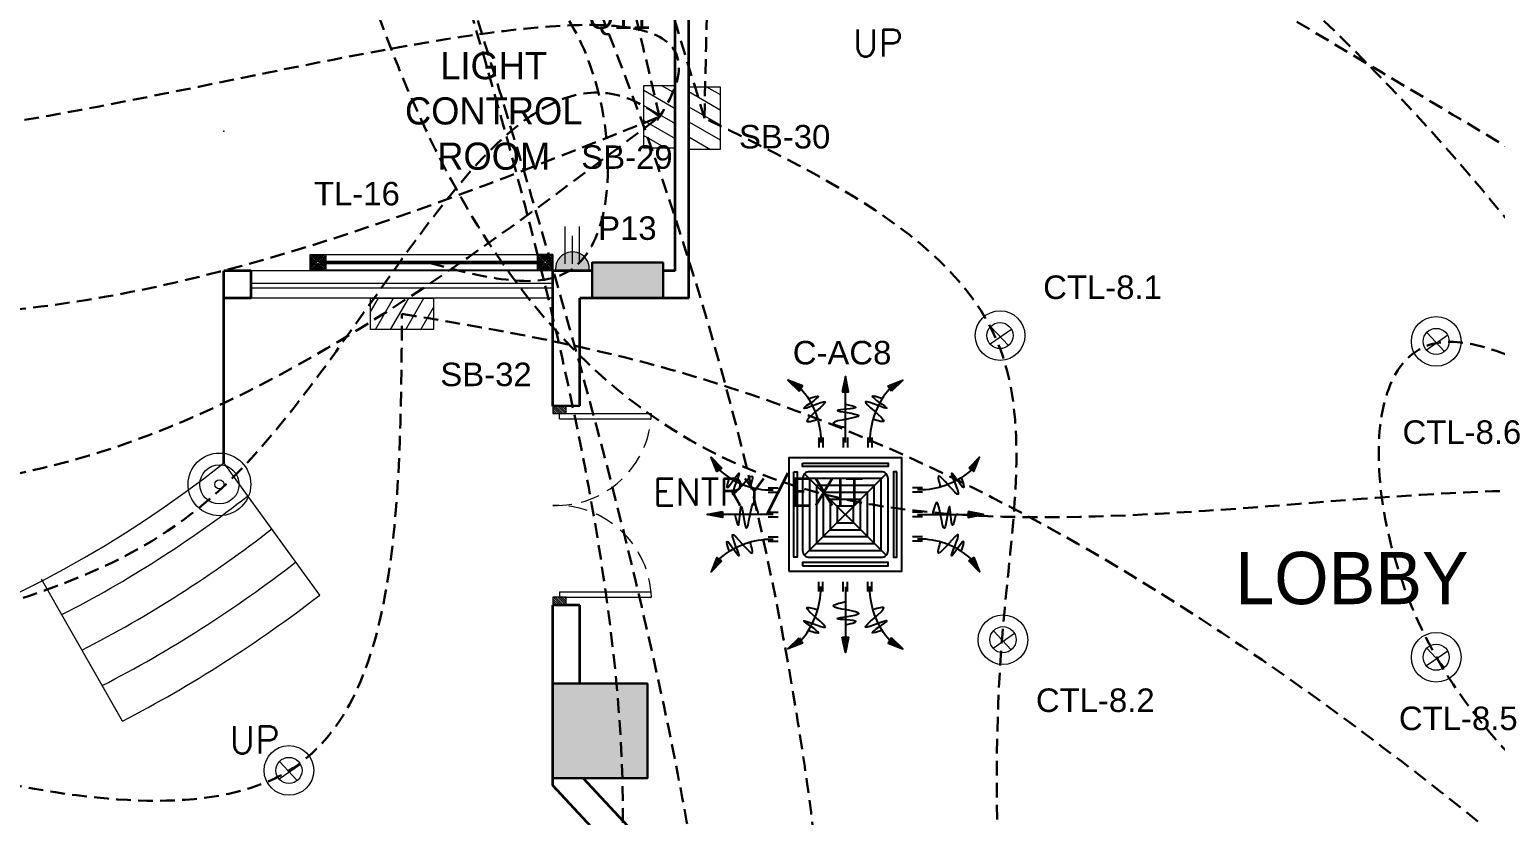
# Model space of a CAD drawing. Header units: inches. Extents: x 845 to 17085, y 908 to 10810.
# Drawn here: x 4793.7 to 5167.6, y 6502.1 to 6702.7 of the extents above; entities that cross this region are included whole.
import ezdxf

# ---------------------------------------------------------------- set-up
doc = ezdxf.new("R2010")
doc.units = ezdxf.units.IN
doc.header["$LTSCALE"] = 15
doc.header["$MEASUREMENT"] = 0
for name, pattern in [('CENTER2', [1.125, 0.75, -0.125, 0.125, -0.125]), ('CONTINUA', [0]), ('DASHED2', [0.375, 0.25, -0.125]), ('HIDDEN', [0.375, 0.25, -0.125])]:
    doc.linetypes.add(name, pattern=pattern)
for name, color, linetype in [('AIR', 7, 'Continuous'), ('AIR-00', 8, 'Continuous'), ('AIR-01', 105, 'Continuous'), ('AIR-02', 2, 'Continuous'), ('AIR-04', 40, 'Continuous'), ('DB cable', 141, 'HIDDEN'), ('SB cable', 58, 'CENTER2'), ('Text', 255, 'Continuous')]:
    doc.layers.add(name, color=color, linetype=linetype)
for name, color, linetype, lineweight in [('c1', 21, 'Continuous', 30), ('E. Fixture', 6, 'Continuous', 20), ('FURN', 43, 'Continuous', 18), ('FURN 2', 34, 'Continuous', 15), ('HATCH', 251, 'Continuous', 5), ('humans', 7, 'Continuous', 15), ('SLD', 140, 'Continuous', 9), ('wall 1', 1, 'Continuous', 35), ('WIND & DOOR', 160, 'Continuous', 9)]:
    doc.layers.add(name, color=color, linetype=linetype, lineweight=lineweight)
doc.styles.add('ROMANS', font='ROMANS')
doc.styles.get("Standard").update_dxf_attribs({"font": 'arial.ttf'})

# ---------------------------------------------------------------- blocks, each defined once
blk = doc.blocks.new('oo')
at = {"layer": 'E. Fixture', "lineweight": 15}
for p, q in [((755.23, 589.1), (809.18, 589.1)), ((755.23, 589.03), (809.18, 589.03)), ((755.23, 588.97), (809.18, 588.97)), ((755.23, 588.9), (809.18, 588.9)), ((755.23, 588.77), (809.18, 588.77)), ((755.23, 588.63), (809.18, 588.63)), ((755.23, 588.57), (809.18, 588.57)), ((755.23, 588.5), (809.18, 588.5)), ((755.23, 588.43), (809.18, 588.43)), ((755.23, 588.43), (809.18, 588.43))]:
    blk.add_line(p, q, dxfattribs=at)
at = {"layer": 'E. Fixture', "color": 5, "lineweight": 15}
blk.add_lwpolyline([(751.23, 590.77), (813.18, 590.77), (813.18, 586.76), (751.23, 586.76), (751.23, 590.77)], dxfattribs=at)
at = {"layer": 'HATCH', "lineweight": 15}
for points in [[(751.23, 590.77), (755.23, 590.77), (755.23, 586.76), (751.23, 586.76)], [(813.18, 590.77), (809.18, 590.77), (809.18, 586.76), (813.18, 586.76)], [(751.56, 590.43), (754.89, 590.43), (754.89, 587.1), (751.56, 587.1)], [(751.89, 590.1), (754.56, 590.1), (754.56, 587.43), (751.89, 587.43)], [(752.23, 589.77), (754.23, 589.77), (754.23, 587.76), (752.23, 587.76)], [(752.56, 589.43), (753.89, 589.43), (753.89, 588.1), (752.56, 588.1)], [(752.89, 589.1), (753.56, 589.1), (753.56, 588.43), (752.89, 588.43)], [(812.85, 590.43), (809.51, 590.43), (809.51, 587.1), (812.85, 587.1)], [(812.52, 590.1), (809.85, 590.1), (809.85, 587.43), (812.52, 587.43)], [(812.18, 589.77), (810.18, 589.77), (810.18, 587.76), (812.18, 587.76)], [(811.85, 589.43), (810.52, 589.43), (810.52, 588.1), (811.85, 588.1)], [(811.52, 589.1), (810.85, 589.1), (810.85, 588.43), (811.52, 588.43)]]:
    blk.add_lwpolyline(points, close=True, dxfattribs=at)
blk = doc.blocks.new('05')
at = {"layer": 'E. Fixture'}
blk.add_hatch(color=256, dxfattribs=at).paths.add_polyline_path([(27124.32, -3822.56), (27124.32, -3814.56, 1.138442)])
for p, q in [((27124.32, -3822.56), (27124.32, -3814.56)), ((27122.65, -3816.83), (27113.67, -3816.83)), ((27122.65, -3818.56), (27115.97, -3818.56)), ((27122.65, -3820.28), (27113.67, -3820.28))]:
    blk.add_line(p, q, dxfattribs=at)
blk.add_arc((27123.8, -3818.56), 4.03, 82.5917, 277.4083, dxfattribs=at)
blk = doc.blocks.new('L4')
at = {"layer": 'E. Fixture'}
for radius in [8, 8, 5, 1.17]:
    blk.add_circle((39232.56, 28184.17), radius, dxfattribs=at)
blk = doc.blocks.new('FCU-13000P (CASSETTE SPLIT)')
at = {"layer": 'AIR-00', "ltscale": 3}
for p, q in [((0, 0.523), (0, 1)), ((-0.193, 0.558), (-0.193, 0.487)), ((-0.162, 0.558), (-0.162, 0.487)), ((-0.016, 0.558), (-0.016, 0.487)), ((0.016, 0.558), (0.016, 0.487)), ((0.162, 0.558), (0.162, 0.487)), ((0.193, 0.558), (0.193, 0.487)), ((-0.558, 0.193), (-0.487, 0.193)), ((-0.558, 0.162), (-0.487, 0.162)), ((0.558, 0.193), (0.487, 0.193)), ((0.558, 0.162), (0.487, 0.162)), ((-0.523, 0), (-1, 0)), ((-0.558, 0.016), (-0.487, 0.016)), ((0.558, 0.016), (0.487, 0.016)), ((0.523, 0), (1, 0)), ((-0.558, -0.016), (-0.487, -0.016)), ((0.558, -0.016), (0.487, -0.016)), ((-0.558, -0.162), (-0.487, -0.162)), ((-0.558, -0.193), (-0.487, -0.193)), ((0.558, -0.162), (0.487, -0.162)), ((0.558, -0.193), (0.487, -0.193)), ((-0.193, -0.558), (-0.193, -0.487)), ((-0.162, -0.558), (-0.162, -0.487)), ((-0.016, -0.558), (-0.016, -0.487)), ((0, -0.523), (0, -1)), ((0.016, -0.558), (0.016, -0.487)), ((0.162, -0.558), (0.162, -0.487)), ((0.193, -0.558), (0.193, -0.487))]:
    blk.add_line(p, q, dxfattribs=at)
at = {"layer": 'AIR-00'}
for p, q in [((0.295, -0.295), (-0.295, 0.295)), ((0.295, 0.295), (-0.295, -0.295))]:
    blk.add_line(p, q, dxfattribs=at)
at = {"layer": 'AIR-00', "ltscale": 3}
for points in [[(-0.335, 0.895), (-0.311, 0.932), (-0.416, 0.973)], [(-0.022, 0.89), (0.022, 0.89), (0, 1)], [(0.335, 0.895), (0.311, 0.932), (0.416, 0.973)], [(-0.895, 0.335), (-0.932, 0.311), (-0.973, 0.416)], [(0.895, 0.335), (0.932, 0.311), (0.973, 0.416)], [(-0.89, 0.022), (-0.89, -0.022), (-1, 0)], [(0.89, 0.022), (0.89, -0.022), (1, 0)], [(-0.895, -0.335), (-0.932, -0.311), (-0.973, -0.416)], [(0.895, -0.335), (0.932, -0.311), (0.973, -0.416)], [(-0.335, -0.895), (-0.311, -0.932), (-0.416, -0.973)], [(-0.022, -0.89), (0.022, -0.89), (0, -1)], [(0.335, -0.895), (0.311, -0.932), (0.416, -0.973)]]:
    blk.add_lwpolyline(points, close=True, dxfattribs=at)
at = {"layer": 'AIR-00'}
for points in [[(-0.323, 0.914, -0.171809), (-0.178, 0.558), (-0.178, 0.522)], [(0.323, 0.914, 0.171809), (0.178, 0.558), (0.178, 0.522)], [(-0.914, 0.323, 0.171809), (-0.558, 0.178), (-0.522, 0.178)], [(0.914, 0.323, -0.171809), (0.558, 0.178), (0.522, 0.178)], [(-0.914, -0.323, -0.171809), (-0.558, -0.178), (-0.522, -0.178)], [(0.914, -0.323, 0.171809), (0.558, -0.178), (0.522, -0.178)], [(-0.323, -0.914, 0.171809), (-0.178, -0.558), (-0.178, -0.522)], [(0.323, -0.914, -0.171809), (0.178, -0.558), (0.178, -0.522)]]:
    blk.add_lwpolyline(points, format="xyb", dxfattribs=at)
for points in [[(-0.26, -0.26), (0.26, -0.26), (0.26, 0.26), (-0.26, 0.26)], [(-0.21, -0.21), (0.21, -0.21), (0.21, 0.21), (-0.21, 0.21)], [(-0.16, -0.16), (0.16, -0.16), (0.16, 0.16), (-0.16, 0.16)], [(-0.11, -0.11), (0.11, -0.11), (0.11, 0.11), (-0.11, 0.11)], [(-0.06, -0.06), (0.06, -0.06), (0.06, 0.06), (-0.06, 0.06)]]:
    blk.add_lwpolyline(points, close=True, dxfattribs=at)
at = {"layer": 'AIR-00', "ltscale": 3}
for points in [[(-0.268, 0.84), (-0.231, 0.852), (-0.134, 0.882), (-0.422, 0.704), (0.005, 0.903), (-0.358, 0.645), (-0.239, 0.678), (-0.199, 0.69)], [(0.268, 0.84), (0.231, 0.852), (0.134, 0.882), (0.422, 0.704), (-0.005, 0.903), (0.358, 0.645), (0.239, 0.678), (0.199, 0.69)], [(-0.84, 0.268), (-0.852, 0.231), (-0.882, 0.134), (-0.704, 0.422), (-0.903, -0.005), (-0.645, 0.358), (-0.678, 0.239), (-0.69, 0.199)], [(0.84, 0.268), (0.852, 0.231), (0.882, 0.134), (0.704, 0.422), (0.903, -0.005), (0.645, 0.358), (0.678, 0.239), (0.69, 0.199)], [(-0.84, -0.268), (-0.852, -0.231), (-0.882, -0.134), (-0.704, -0.422), (-0.903, 0.005), (-0.645, -0.358), (-0.678, -0.239), (-0.69, -0.199)], [(0.84, -0.268), (0.852, -0.231), (0.882, -0.134), (0.704, -0.422), (0.903, 0.005), (0.645, -0.358), (0.678, -0.239), (0.69, -0.199)], [(-0.268, -0.84), (-0.231, -0.852), (-0.134, -0.882), (-0.422, -0.704), (0.005, -0.903), (-0.358, -0.645), (-0.239, -0.678), (-0.199, -0.69)], [(0.268, -0.84), (0.231, -0.852), (0.134, -0.882), (0.422, -0.704), (-0.005, -0.903), (0.358, -0.645), (0.239, -0.678), (0.199, -0.69)]]:
    blk.add_open_spline(points, degree=3, knots=[0.0032834, 0.0032834, 0.0032834, 0.0032834, 0.0712567, 0.1924075, 0.3347111, 0.5062145, 0.5813292, 0.5813292, 0.5813292, 0.5813292], dxfattribs=at)
for points in [[(0, 0.8), (0.077, 0.776), (-0.058, 0.755), (0.098, 0.718), (-0.087, 0.663), (0, 0.631)], [(-0.8, 0), (-0.776, -0.077), (-0.755, 0.058), (-0.718, -0.098), (-0.663, 0.087), (-0.631, 0)], [(0.8, 0), (0.776, -0.077), (0.755, 0.058), (0.718, -0.098), (0.663, 0.087), (0.631, 0)], [(0, -0.8), (0.077, -0.776), (-0.058, -0.755), (0.098, -0.718), (-0.087, -0.663), (0, -0.631)]]:
    blk.add_spline(points, degree=3, dxfattribs=at)
for points in [[(-0.416, 0.973), (-0.335, 0.895), (-0.311, 0.932)], [(0, 1), (-0.022, 0.89), (0.022, 0.89)], [(0.416, 0.973), (0.335, 0.895), (0.311, 0.932)], [(-0.973, 0.416), (-0.895, 0.335), (-0.932, 0.311)], [(0.973, 0.416), (0.895, 0.335), (0.932, 0.311)], [(-1, 0), (-0.89, 0.022), (-0.89, -0.022)], [(1, 0), (0.89, 0.022), (0.89, -0.022)], [(-0.973, -0.416), (-0.895, -0.335), (-0.932, -0.311)], [(0.973, -0.416), (0.895, -0.335), (0.932, -0.311)], [(-0.416, -0.973), (-0.335, -0.895), (-0.311, -0.932)], [(0, -1), (-0.022, -0.89), (0.022, -0.89)], [(0.416, -0.973), (0.335, -0.895), (0.311, -0.932)]]:
    blk.add_solid(points, dxfattribs=at)
at = {"layer": 'AIR-01'}
for points in [[(-0.31, 0.372), (0.31, 0.372), (0.31, 0.348), (-0.31, 0.348)], [(-0.373, 0.31), (-0.348, 0.31), (-0.348, -0.31), (-0.373, -0.31)], [(0.372, 0.31), (0.348, 0.31), (0.348, -0.31), (0.372, -0.31)], [(-0.31, -0.373), (0.31, -0.373), (0.31, -0.348), (-0.31, -0.348)]]:
    blk.add_lwpolyline(points, close=True, dxfattribs=at)
at = {"layer": 'AIR-02'}
blk.add_lwpolyline([(-0.26, -0.31), (0.26, -0.31, 0.414214), (0.31, -0.26), (0.31, 0.26, 0.414214), (0.26, 0.31), (-0.26, 0.31, 0.414214), (-0.31, 0.26), (-0.31, -0.26, 0.414214)], format="xyb", close=True, dxfattribs=at)
at = {"layer": 'AIR-04'}
blk.add_lwpolyline([(-0.41, -0.41), (0.41, -0.41), (0.41, 0.41), (-0.41, 0.41)], close=True, dxfattribs=at)

msp = doc.modelspace()

# ---------------------------------------------------------------- hatches: boundary and pattern name
at = {"layer": 'E. Fixture', "lineweight": 5}
h = msp.add_hatch(dxfattribs=at)
h.set_pattern_fill('ANSI31', color=256, scale=26.668912, angle=-75, style=0)
h.set_pattern_definition([(330, (12388.7078, 77519.9574), (1.666807, 2.88699442), [])])
h.paths.add_polyline_path([(4950.42, 6688.41), (4950.42, 6672.4), (4958.42, 6672.4), (4958.42, 6688.41)])
h = msp.add_hatch(dxfattribs=at)
h.set_pattern_fill('ANSI31', color=256, scale=26.668912, angle=-75, style=0)
h.set_pattern_definition([(330, (12400.1764, 77519.6183), (1.666807, 2.88699442), [])])
h.paths.add_polyline_path([(4961.89, 6688.07), (4961.89, 6672.07), (4969.89, 6672.07), (4969.89, 6688.07)])
h = msp.add_hatch(dxfattribs=at)
h.set_pattern_fill('ANSI31', color=256, scale=26.668912, angle=15, style=0)
h.set_pattern_definition([(60, (-65950.7963, 14064.4384), (-2.88699442, 1.666807), [])])
h.paths.add_polyline_path([(4880.76, 6626.15), (4896.76, 6626.15), (4896.76, 6634.15), (4880.76, 6634.15)])
at = {"layer": 'HATCH'}
h = msp.add_hatch(color=256, dxfattribs=at)
h.dxf.hatch_style = 1
h.paths.add_polyline_path([(4955.33, 6643.19), (4955.33, 6634.15), (4937.23, 6634.15), (4937.23, 6643.19)])
at = {"layer": 'HATCH', "lineweight": 0, "true_color": 0x000000}
h = msp.add_hatch(dxfattribs=at)
h.set_pattern_fill('ANSI31', color=18, scale=0.120624, angle=90)
h.set_pattern_definition([(135, (1759426.506, 83040.65625), (-0.27080908924, -0.27080908924), [])])
h.paths.add_polyline_path([(4927.21, 6557.83), (4927.55, 6557.83), (4930.6, 6557.83), (4930.6, 6555.78), (4927.21, 6555.78)])
h.paths.add_polyline_path([(4927.21, 6606.74), (4930.6, 6606.74), (4930.6, 6604.69), (4930.26, 6604.69), (4927.21, 6604.69)])
at = {"layer": 'HATCH'}
h = msp.add_hatch(color=256, dxfattribs=at)
h.dxf.hatch_style = 1
h.paths.add_polyline_path([(4951.33, 6535.8), (4927.21, 6535.8), (4927.21, 6511.67), (4951.33, 6511.67)])

# ---------------------------------------------------------------- linework, layer by layer
at = {"layer": 'c1'}
for points in [[(4955.33, 6634.15), (4955.33, 6643.19), (4937.23, 6643.19), (4937.23, 6634.15)], [(4927.21, 6535.8), (4951.33, 6535.8), (4951.33, 6511.67), (4927.21, 6511.67)]]:
    msp.add_lwpolyline(points, close=True, dxfattribs=at)
at = {"layer": 'DB cable', "linetype": 'DASHED2', "lineweight": 30}
for points in [[(4311.26, 6717.95), (4671.8, 6918.97), (5008.6, 6772.3), (4840.26, 6911.73), (4839.89, 6910.23)], [(4153.86, 6241.6), (4206.56, 6407.66), (4327.81, 6538.26), (4840.26, 6907.51)], [(4417.44, 6096.77), (4667.05, 6096.77), (4879.94, 6097.38), (4990.86, 6518.54), (4840.26, 6907.51)], [(4417.69, 6243.27), (4665.19, 6241.13), (4883.3, 6241.13), (4840.26, 6907.51)], [(4417.93, 6387.59), (4665.43, 6387.59), (4881.43, 6383.95), (4840.26, 6907.51)], [(4554.36, 6767.39), (4665.03, 6645.26), (4771.43, 6767.39), (4840.26, 6907.51)], [(5155.92, 6270.54), (5227.45, 6576.83), (5001.8, 6582.81), (4840.26, 6907.51)], [(4965.89, 6680.07), (4923.52, 6824.02), (4916.66, 6808.49), (4919.17, 6807.73)], [(5211.94, 6648.02), (4917.25, 6823.57)], [(4954.42, 6680.41), (4920.37, 6824.92)], [(4965.89, 6680.07), (4921.63, 6824.9)], [(4888.76, 6630.15), (4942.46, 6619.78), (5275.24, 6402.93)]]:
    msp.add_spline(points, degree=3, dxfattribs=at)
at = {"layer": 'DB cable', "color": 6, "linetype": 'DASHED2', "lineweight": 30}
msp.add_spline([(4128.72, 6442.09), (5275.24, 6402.93), (4920.92, 6825.11), (4410.06, 6825.11), (4823.67, 6955.77)], degree=3, dxfattribs=at)
at = {"layer": 'E. Fixture', "lineweight": 5}
for p, q in [((5044.2, 6626.14), (5038.75, 6622.38)), ((5038.81, 6626.87), (5043.37, 6622.02)), ((5150.02, 6625.38), (5154.58, 6620.53)), ((5155.4, 6624.65), (5149.96, 6620.88)), ((5044.94, 6548.56), (5039.5, 6544.8)), ((5039.56, 6549.3), (5044.12, 6544.44)), ((5155.4, 6544.09), (5149.96, 6540.32)), ((5150.02, 6544.82), (5154.58, 6539.97)), ((4862.89, 6515.21), (4857.44, 6511.44)), ((4857.51, 6515.94), (4862.06, 6511.09))]:
    msp.add_line(p, q, dxfattribs=at)
for points in [[(4958.42, 6688.41), (4958.42, 6672.4), (4950.42, 6672.4), (4950.42, 6688.41)], [(4969.89, 6688.07), (4969.89, 6672.07), (4961.89, 6672.07), (4961.89, 6688.07)], [(4880.76, 6634.15), (4896.76, 6634.15), (4896.76, 6626.15), (4880.76, 6626.15)]]:
    msp.add_lwpolyline(points, close=True, dxfattribs=at)
for centre, radius in [((5041.24, 6624.59), 6.33), ((5152.45, 6623.1), 6.33), ((5041.24, 6624.59), 3.33), ((5152.45, 6623.1), 3.33), ((5041.99, 6547.01), 6.33), ((5041.99, 6547.01), 3.33), ((5152.45, 6542.54), 6.33), ((5152.45, 6542.54), 3.33), ((4859.94, 6513.66), 6.33), ((4859.94, 6513.66), 3.33)]:
    msp.add_circle(centre, radius, dxfattribs=at)
at = {"layer": 'FURN'}
for p, q in [((4867.79, 6558.41), (4843.37, 6592.14)), ((4817.46, 6526.23), (4796.88, 6562.45))]:
    msp.add_line(p, q, dxfattribs=at)
for radius, start, end in [(297.03, 297.1328, 308.011), (307.44, 297.2165, 307.9395), (317.84, 297.2947, 307.8726), (328.25, 297.368, 307.8101)]:
    msp.add_arc((4666.56, 6817.74), radius, start, end, dxfattribs=at)
at = {"layer": 'FURN 2'}
for p, q in [((4927.21, 6641.08), (4850.3, 6641.08)), ((4927.21, 6637.84), (4850.31, 6637.84)), ((4927.21, 6636.67), (4850.31, 6636.67)), ((4927.21, 6634.15), (4850.31, 6634.15))]:
    msp.add_line(p, q, dxfattribs=at)
msp.add_arc((4664.95, 6816.47), 286.63, 231.7915, 308.4984, dxfattribs=at)
at = {"layer": 'humans', "linetype": 'ByBlock'}
for p in [(4843.37, 6676.72), (4843.37, 6631.77)]:
    msp.add_point(p, dxfattribs=at)
at = {"layer": 'SB cable', "linetype": 'DASHED2', "lineweight": 30}
for points in [[(4556.65, 6678.27), (4627.21, 6679), (4701.11, 6676.39), (4771.98, 6676.57), (4954.42, 6680.41), (4953.85, 6679.55)], [(4486.24, 6586.53), (4554.08, 6553.41), (4628.57, 6532.3), (4703.93, 6532.5), (4776.54, 6552.62), (4842.73, 6585.59), (4954.42, 6680.41), (4955.06, 6679.9)], [(4558.62, 6631.43), (4629.26, 6631.86), (4700.73, 6631.62), (4773.57, 6629.93), (4954.42, 6680.41)], [(4558.77, 6586.62), (4630.02, 6586.62), (4700.88, 6587.18), (4772.51, 6586.62), (4954.42, 6680.41)], [(5041.87, 6461.76), (5042, 6550.35), (5041.24, 6621.26), (4965.89, 6680.07)], [(4937.7, 6411.51), (4859.78, 6411.51), (4782.02, 6411.66), (4704.34, 6411.32), (4704.22, 6513.24), (4784.15, 6511.09), (4859.78, 6513.51), (4888.76, 6630.15)], [(5151.07, 6463.05), (5237.39, 6461.83), (5152.68, 6542.21), (5152.56, 6622.68), (5275.07, 6570.29), (5274.9, 6571.13)]]:
    msp.add_spline(points, degree=3, dxfattribs=at)
at = {"layer": 'SB cable', "color": 2, "linetype": 'DASHED2', "lineweight": 30}
msp.add_spline([(4891.9, 6715.42), (4904.1, 6717.94), (4915.43, 6717.94), (4932.22, 6641.64), (4896.28, 6642.94)], degree=3, dxfattribs=at)
at = {"layer": 'wall 1', "ltscale": 1.5}
for p, q in [((4961.89, 6634.15), (4961.89, 6821.25)), ((4958.42, 6641.08), (4958.42, 6719.73)), ((4850.3, 6641.08), (4843.37, 6641.08)), ((4843.37, 6592.14), (4843.37, 6641.08)), ((4843.37, 6634.15), (4843.37, 6641.08)), ((4850.31, 6634.15), (4850.3, 6641.08)), ((4937.23, 6641.08), (4927.21, 6641.08)), ((4927.21, 6606.61), (4927.21, 6641.08)), ((4958.42, 6641.08), (4955.33, 6641.08)), ((4843.37, 6637.62), (4843.37, 6637.62)), ((4850.31, 6634.15), (4843.37, 6634.15)), ((4961.89, 6634.15), (4934.14, 6634.15)), ((4934.14, 6606.63), (4934.14, 6634.15)), ((4934.14, 6606.63), (4927.21, 6606.61)), ((4934.14, 6555.78), (4927.18, 6555.78)), ((4927.21, 6509.83), (4927.21, 6555.78)), ((4934.14, 6535.8), (4934.14, 6555.78)), ((4927.21, 6509.83), (4927.21, 6543.42)), ((5070.61, 6356.07), (4927.21, 6509.83)), ((5080.85, 6355.27), (4934.97, 6511.67))]:
    msp.add_line(p, q, dxfattribs=at)
at = {"layer": 'WIND & DOOR', "linetype": 'CONTINUA', "lineweight": 9, "ltscale": 0.4}
for p, q in [((4928.9, 6603.34), (4928.9, 6604.69)), ((4928.9, 6603.34), (4952.26, 6603.34)), ((4930.26, 6604.69), (4952.34, 6604.69)), ((4928.9, 6559.18), (4928.9, 6557.83)), ((4928.9, 6559.18), (4952.26, 6559.18)), ((4930.26, 6557.83), (4952.34, 6557.83))]:
    msp.add_line(p, q, dxfattribs=at)
for points in [[(4927.21, 6604.69), (4930.6, 6604.69), (4930.6, 6606.74), (4927.21, 6606.74)], [(4927.21, 6555.78), (4930.6, 6555.78), (4930.6, 6557.83), (4927.21, 6557.83)]]:
    msp.add_lwpolyline(points, close=True, dxfattribs=at)
at = {"layer": 'WIND & DOOR', "linetype": 'DASHED2', "lineweight": 9, "ltscale": 1.3}
for centre, start, end in [((4928.14, 6605.46), 267.8008, 358.1927), ((4928.14, 6557.07), 1.8073, 92.1992)]:
    msp.add_arc(centre, 24.21, start, end, dxfattribs=at)

# ---------------------------------------------------------------- block references
at = {"lineweight": 5}
msp.add_blockref('oo', (4114.08, 6054.51), dxfattribs=at)
at = {"layer": 'AIR', "xscale": 35.18938456146591, "yscale": 35.18938456146591, "zscale": 35.18938456146591}
msp.add_blockref('FCU-13000P (CASSETTE SPLIT)', (5001.8, 6578.94), dxfattribs=at)
at = {"layer": 'E. Fixture', "lineweight": 5, "xscale": 1.066756484552752, "yscale": 1.066756484549842, "zscale": 1.066756484551622, "rotation": 270}
msp.add_blockref('05', (9005.69, 35576.13), dxfattribs=at)
at = {"layer": 'E. Fixture', "lineweight": 5}
msp.add_blockref('L4', (-34390.35, -21597.54), dxfattribs=at)

# ---------------------------------------------------------------- texts
at = {"layer": 'SLD', "linetype": 'DASHED2', "lineweight": 30}
for s, p in [('Q11', (4936.27, 6702.79)), ('SB-30', (4974.67, 6672.32)), ('SB-29', (4934.47, 6667.12)), ('TL-16', (4866.32, 6657.8)), ('P13', (4938.77, 6649)), ('CTL-8.1', (5052.24, 6633.92)), ('C-AC8', (4988.39, 6617.23)), ('SB-32', (4898.54, 6611.68)), ('CTL-8.6', (5143.86, 6596.96)), ('CTL-8.2', (5050.39, 6528.57)), ('CTL-8.5', (5142.94, 6523.95))]:
    msp.add_text(s, height=6, dxfattribs=at).set_placement(p)
at = {"layer": 'Text', "ltscale": 0.115, "attachment_point": 9, "style": 'ROMANS'}
for s, width, gutter_width, insert, char_height in [('UP', 0.00275, 0.0139, (5016.47, 6695.78), 6.921), ('\\pxqc;{\\fCentury Gothic|b0|i0|c0|p34;LIGHT \\PCONTROL ROOM}', 0.00275, 0.0139, (4912.15, 6666.8), 6.9209), ('\\pxqc;ENTRY/EXIT', 0.00275, 0.0139, (4979.6, 6578.94), 6.9209), ('\\pxqc;{\\fCentury Gothic|b0|i0|c0|p34;LOBBY}', 0.00047, 0.0294, (5130.97, 6555.88), 13.3411), ('UP', 0.00275, 0.0139, (4857.53, 6518), 6.921)]:
    msp.add_mtext_dynamic_manual_height_columns(s, width=width, gutter_width=gutter_width, heights=[0], dxfattribs=dict(at, insert=insert, char_height=char_height))

doc.saveas('drawing.dxf')
